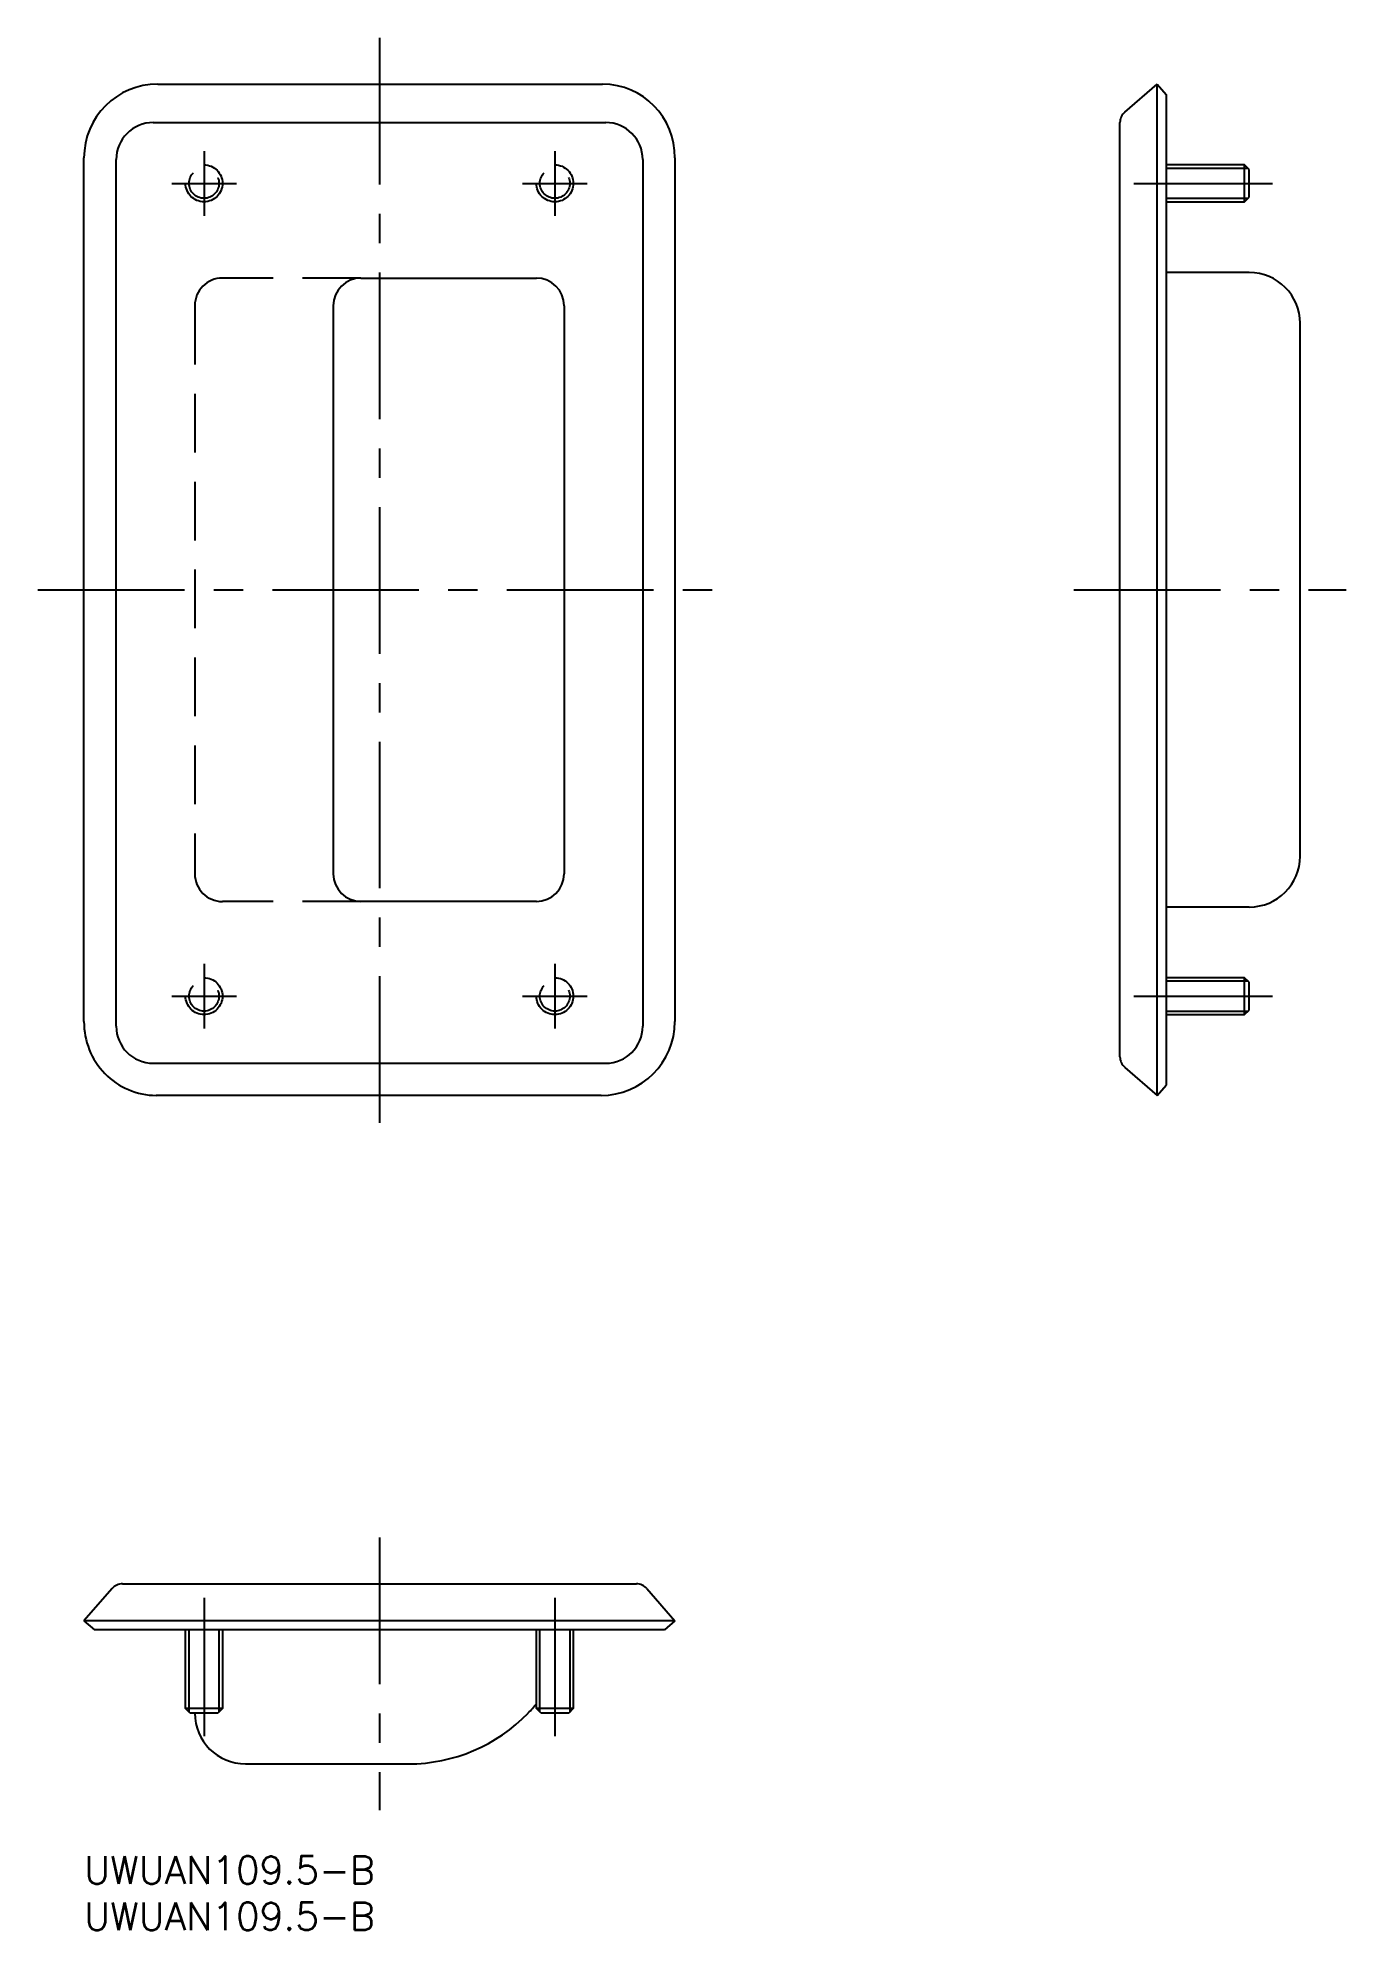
# Model space of a CAD drawing. Extents: x -5 to 137, y -8 to 197.
import ezdxf

# ---------------------------------------------------------------- set-up
doc = ezdxf.new("R2010")
doc.units = 0
doc.header["$LTSCALE"] = 0.5
doc.linetypes.add('CENTER', pattern=[50.8, 31.75, -6.35, 6.35, -6.35])
doc.linetypes.add('DASHED', pattern=[19.05, 12.7, -6.35])
for name, color, linetype in [('MSM_CENTER', 1, 'CENTER'), ('MSM_CONTINUOUS', 7, 'CONTINUOUS'), ('MSM_DASHED', 4, 'DASHED'), ('MSM_NARROW', 5, 'CONTINUOUS'), ('MSM_PART_NUMBER', 7, 'CONTINUOUS')]:
    doc.layers.add(name, color=color, linetype=linetype)
doc.styles.get("Standard").update_dxf_attribs({"font": 'txt.shx', "height": 3, "bigfont": 'bigfont.shx'})

# ---------------------------------------------------------------- blocks, each defined once
blk = doc.blocks.new('*U3')
at = {"layer": 'MSM_PART_NUMBER'}
blk.add_text('UWUAN109.5-B', height=3, dxfattribs=at).set_placement((0, -3))
blk = doc.blocks.new('*U4')
at = {"layer": 'MSM_PART_NUMBER'}
blk.add_text('UWUAN109.5-B', height=3, dxfattribs=at).set_placement((0, -8))

msp = doc.modelspace()

# ---------------------------------------------------------------- linework, layer by layer
at = {"layer": 'MSM_CENTER'}
for p, q in [((32, 196.87), (32, 77.37)), ((13, 184.62), (13, 177.62)), ((51, 184.62), (51, 177.62)), ((9.5, 181.12), (16.5, 181.12)), ((47.5, 181.12), (54.5, 181.12)), ((113.72, 181.12), (128.71, 181.12)), ((-5, 137.12), (69, 137.12)), ((107.21, 137.12), (136.71, 137.12)), ((13, 96.62), (13, 89.62)), ((51, 96.62), (51, 89.62)), ((9.5, 93.12), (16.5, 93.12)), ((47.5, 93.12), (54.5, 93.12)), ((113.72, 93.12), (128.71, 93.12)), ((32, 34.5), (32, 5)), ((13, 27.98), (13, 13)), ((51, 27.98), (51, 13))]:
    msp.add_line(p, q, dxfattribs=at)
at = {"layer": 'MSM_CONTINUOUS'}
for p, q in [((8, 191.87), (56.17, 191.87)), ((112.72, 188.83), (116.22, 191.87)), ((116.22, 82.37), (116.22, 191.87)), ((116.22, 191.87), (117.21, 190.74)), ((117.21, 190.74), (117.21, 83.5)), ((7.49, 187.7), (56.51, 187.7)), ((112.21, 86.55), (112.21, 187.7)), ((0, 90.37), (0, 183.87)), ((3.49, 89.86), (3.49, 183.7)), ((60.51, 183.7), (60.51, 89.86)), ((64, 183.87), (64, 90.37)), ((125.71, 183.12), (117.21, 183.12)), ((126.21, 182.62), (125.71, 183.12)), ((125.71, 179.12), (125.71, 183.12)), ((126.21, 179.62), (126.21, 182.62)), ((117.21, 179.12), (125.71, 179.12)), ((125.71, 179.12), (126.21, 179.62)), ((30, 170.87), (49, 170.87)), ((126.21, 171.47), (117.21, 171.47)), ((27, 167.87), (27, 106.37)), ((52, 167.87), (52, 106.37)), ((131.71, 108.27), (131.71, 165.97)), ((49, 103.37), (30, 103.37)), ((126.21, 102.77), (117.21, 102.77)), ((125.71, 95.12), (117.21, 95.12)), ((126.21, 94.62), (125.71, 95.12)), ((125.71, 91.12), (125.71, 95.12)), ((126.21, 91.62), (126.21, 94.62)), ((117.21, 91.12), (125.71, 91.12)), ((125.71, 91.12), (126.21, 91.62)), ((7.49, 85.86), (56.51, 85.86)), ((112.72, 85.41), (116.22, 82.37)), ((56, 82.37), (7.83, 82.37)), ((116.22, 82.37), (117.21, 83.5)), ((3.04, 28.98), (0, 25.48)), ((4.17, 29.5), (59.83, 29.5)), ((60.96, 28.98), (64, 25.48)), ((64, 25.48), (0, 25.48)), ((0, 25.48), (1.13, 24.5)), ((64, 25.48), (62.87, 24.5)), ((62.87, 24.5), (1.13, 24.5)), ((11, 16), (11, 24.5)), ((15, 24.5), (15, 16)), ((49, 16), (49, 24.5)), ((53, 24.5), (53, 16)), ((11.5, 15.5), (11, 16)), ((15, 16), (11, 16)), ((14.5, 15.5), (11.5, 15.5)), ((15, 16), (14.5, 15.5)), ((49.5, 15.5), (49, 16)), ((53, 16), (49, 16)), ((52.5, 15.5), (49.5, 15.5)), ((53, 16), (52.5, 15.5)), ((17.5, 10), (35.15, 10))]:
    msp.add_line(p, q, dxfattribs=at)
for centre, radius, start, end in [((8, 183.87), 8, 90, 180), ((56.09, 183.96), 7.91, 359.368, 89.368), ((113.71, 187.7), 1.5, 131, 180), ((7.49, 183.7), 4, 90, 180), ((56.51, 183.7), 4, 0, 90), ((30, 167.87), 3, 90, 180), ((49, 167.87), 3, 0, 90), ((126.21, 165.97), 5.5, 0, 90), ((126.21, 108.27), 5.5, 270, 0), ((30, 106.37), 3, 180, 270), ((49, 106.37), 3, 270, 0), ((7.91, 90.28), 7.91, 179.368, 269.368), ((56, 90.37), 8, 270, 0), ((7.49, 89.86), 4, 180, 270), ((56.51, 89.86), 4, 270, 0), ((113.71, 86.55), 1.5, 180, 229), ((4.17, 28), 1.5, 90, 139), ((59.83, 28), 1.5, 41, 90), ((37.9, 25.26), 14.12, 316.3382, 321.826), ((17.5, 15.5), 5.5, 180, 270), ((35.15, 28), 18, 270, 316.0592)]:
    msp.add_arc(centre, radius, start, end, dxfattribs=at)
at = {"layer": 'MSM_DASHED'}
for p, q in [((30, 170.87), (15, 170.87)), ((12, 167.87), (12, 106.37)), ((30, 103.37), (15, 103.37))]:
    msp.add_line(p, q, dxfattribs=at)
for centre, radius in [((13, 181.12), 2), ((13, 181.12), 1.62), ((51, 181.12), 2), ((51, 181.12), 1.62), ((13, 93.12), 2), ((13, 93.12), 1.62), ((51, 93.12), 2), ((51, 93.12), 1.62)]:
    msp.add_circle(centre, radius, dxfattribs=at)
for centre, start, end in [((15, 167.87), 90, 180), ((15, 106.37), 180, 270)]:
    msp.add_arc(centre, 3, start, end, dxfattribs=at)
at = {"layer": 'MSM_NARROW'}
for p, q in [((126.09, 182.74), (117.21, 182.74)), ((117.21, 179.5), (126.09, 179.5)), ((126.09, 94.74), (117.21, 94.74)), ((117.21, 91.5), (126.09, 91.5)), ((11.38, 15.62), (11.38, 24.5)), ((14.62, 24.5), (14.62, 15.62)), ((49.38, 15.62), (49.38, 24.5)), ((52.62, 24.5), (52.62, 15.62))]:
    msp.add_line(p, q, dxfattribs=at)

# ---------------------------------------------------------------- block references
at = {"layer": 'MSM_CONTINUOUS'}
for name in ['*U3', '*U4']:
    msp.add_blockref(name, (0, 0), dxfattribs=at)

doc.saveas('drawing.dxf')
